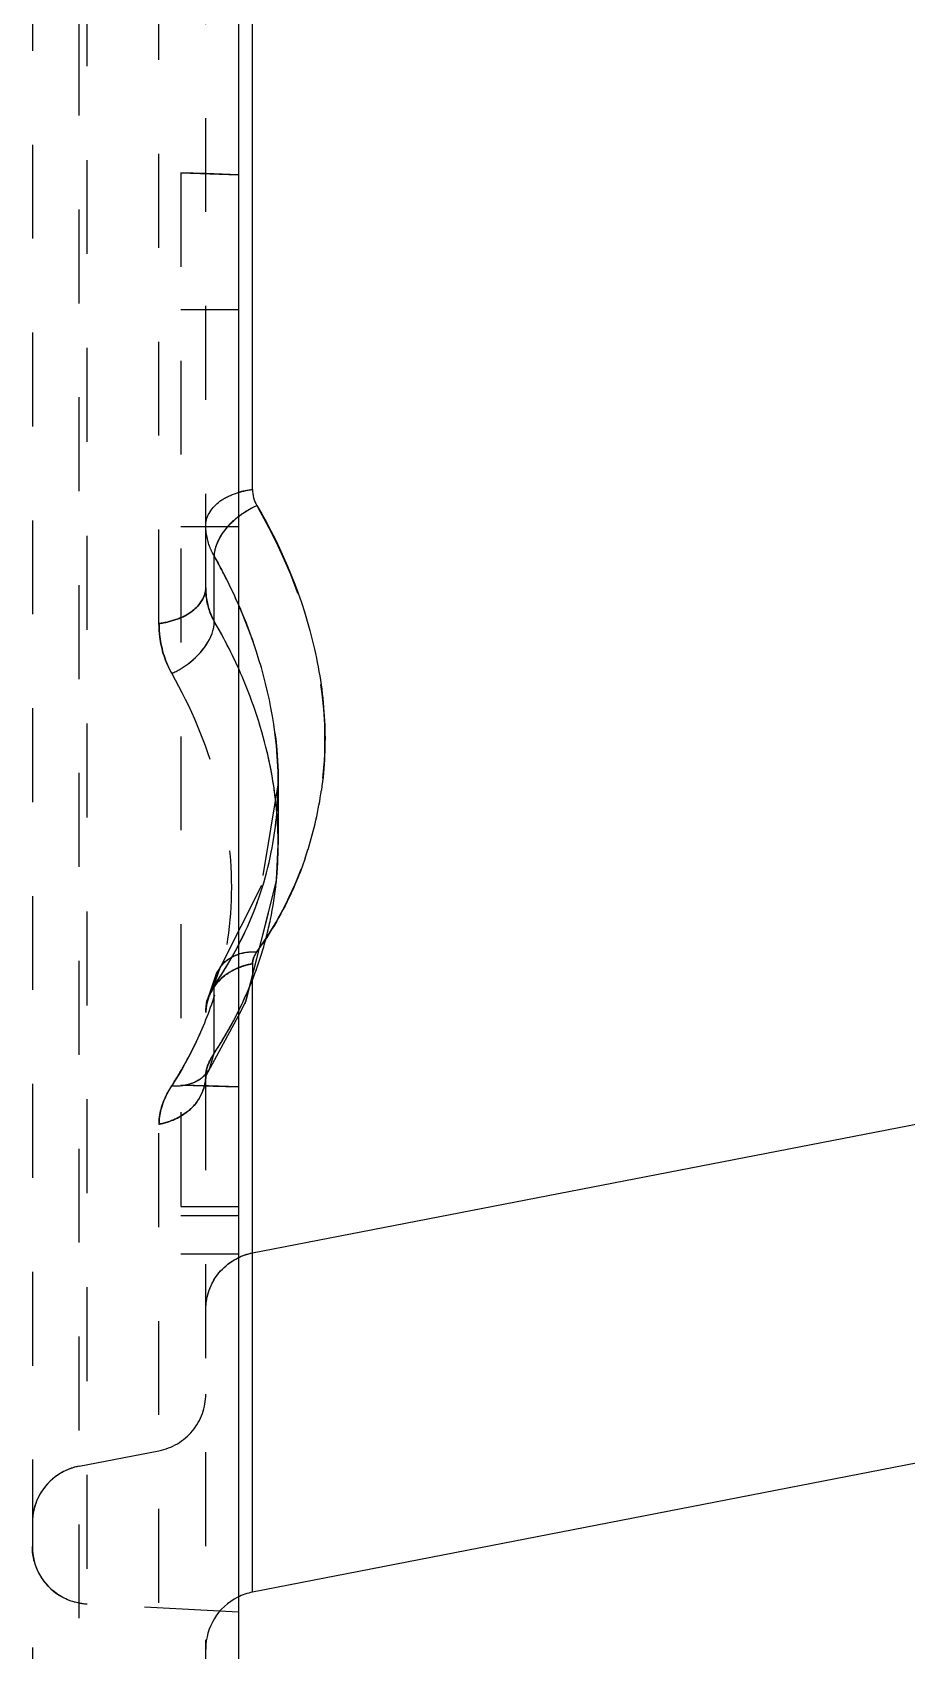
# Model space of a CAD drawing. Header units: millimetres. Extents: x 309 to 11345, y -1340 to 1318.
# Drawn here: x 10456.39 to 10471.6, y -649.45 to -621.3 of the extents above; entities that cross this region are included whole.
import ezdxf

# ---------------------------------------------------------------- set-up
doc = ezdxf.new("R2010")
doc.units = ezdxf.units.MM
doc.header["$LTSCALE"] = 16.335
doc.linetypes.add('HIDDEN', pattern=[0.2, 0.1, -0.1])
doc.layers.get('0').update_dxf_attribs({"linetype": 'CONTINUOUS'})
doc.layers.add('DEFAULT_2', color=8, linetype='HIDDEN')

msp = doc.modelspace()

# ---------------------------------------------------------------- linework, layer by layer
at = {"color": 7, "linetype": 'Continuous'}
for p, q in [((10460.219, -629.255), (10460.219, -374.725)), ((10459.972, -577.52), (10459.972, -661.99)), ((10460.665, -634.347), (10460.665, -635.427)), ((10460.636, -636.064), (10460.665, -635.433)), ((10460.11, -638.151), (10460.636, -636.064)), ((10460.219, -648.434), (10460.219, -637.717)), ((10459.972, -638.407), (10460.11, -638.151)), ((10460.219, -642.532), (10482.11, -638.289)), ((10482.11, -644.179), (10460.219, -648.434))]:
    msp.add_line(p, q, dxfattribs=at)
for centre, radius, start, end in [((10460.395, -630.69), 1.446, 96.9583, 107.4215), ((10455.01, -633.575), 6.472, 342.5436, 351.9137), ((10454.883, -633.538), 6.604, 341.1844, 342.5673), ((10460.411, -649.421), 1.006, 101, 116.5809)]:
    msp.add_arc(centre, radius, start, end, dxfattribs=at)
for points in [[(10460.219, -629.255), (10460.219, -629.351), (10460.245, -629.45), (10460.294, -629.533)], [(10459.961, -642.62), (10460.042, -642.579), (10460.13, -642.549), (10460.219, -642.532)]]:
    msp.add_open_spline(points, degree=3, dxfattribs=at)
for points, knots in [([(10459.965, -629.733), (10459.991, -629.712), (10460.095, -629.636), (10460.207, -629.572), (10460.293, -629.533)], [0, 0, 0, 0, 0.260278, 1, 1, 1, 1]), ([(10460.294, -629.533), (10460.753, -630.305), (10461.257, -631.551), (10461.51, -633.258), (10461.474, -634.086), (10461.417, -634.485)], [0, 0, 0, 0, 0.52223, 0.765494, 1, 1, 1, 1]), ([(10460.665, -634.346), (10460.665, -634.105), (10460.608, -633.098), (10460.333, -632.11), (10460.037, -631.404)], [0, 0, 0, 0, 0.239966, 1, 1, 1, 1]), ([(10460.584, -634.385), (10460.559, -634.228), (10460.438, -633.587), (10460.232, -632.963), (10460.037, -632.51)], [0, 0, 0, 0, 0.244144, 1, 1, 1, 1]), ([(10460.665, -635.427), (10460.665, -635.166), (10460.644, -634.817), (10460.597, -634.472), (10460.584, -634.385)], [0, 0, 0, 0, 0.747447, 1, 1, 1, 1]), ([(10461.134, -635.668), (10461.089, -635.8), (10460.89, -636.328), (10460.619, -636.828), (10460.377, -637.177)], [0, 0, 0, 0, 0.247105, 1, 1, 1, 1])]:
    msp.add_open_spline(points, degree=3, knots=knots, dxfattribs=at)
at = {"layer": 'DEFAULT_2', "color": 8, "linetype": 'HIDDEN'}
for p, q in [((10456.389, -577.52), (10456.389, -653.557)), ((10457.203, -652.154), (10457.203, -577.52)), ((10457.342, -654.562), (10457.342, -577.52)), ((10458.592, -631.585), (10458.592, -577.52)), ((10459.406, -630.963), (10459.406, -577.52)), ((10458.972, -623.748), (10459.972, -623.782)), ((10458.972, -623.748), (10458.972, -642.554)), ((10459.406, -623.762), (10458.972, -623.748)), ((10459.972, -623.782), (10459.406, -623.762)), ((10459.972, -626.13), (10458.972, -626.13)), ((10459.972, -629.907), (10458.972, -629.907)), ((10459.554, -631.551), (10459.554, -630.418)), ((10460.665, -634.359), (10460.361, -636.179)), ((10460.665, -634.344), (10460.665, -634.357)), ((10460.374, -636.141), (10459.654, -637.57)), ((10459.554, -637.877), (10459.654, -637.571)), ((10459.654, -637.57), (10459.655, -637.568)), ((10460.219, -637.502), (10460.219, -637.717)), ((10459.554, -639.057), (10459.554, -637.877)), ((10459.406, -650.897), (10459.406, -638.348)), ((10459.412, -639.445), (10459.972, -638.407)), ((10459.462, -639.352), (10459.554, -639.057)), ((10459.406, -639.45), (10459.43, -639.406)), ((10459.43, -639.406), (10459.46, -639.356)), ((10459.461, -639.354), (10459.462, -639.353)), ((10458.972, -639.613), (10459.4, -639.627)), ((10459.453, -639.629), (10458.972, -639.613)), ((10459.4, -639.627), (10459.535, -639.632)), ((10459.405, -639.462), (10459.412, -639.445)), ((10459.406, -639.448), (10459.405, -639.462)), ((10459.972, -639.646), (10459.453, -639.629)), ((10459.535, -639.632), (10459.972, -639.646)), ((10458.592, -651.884), (10458.592, -640.292)), ((10459.972, -641.733), (10458.972, -641.733)), ((10459.972, -641.89), (10458.972, -641.89)), ((10459.972, -642.555), (10458.972, -642.555)), ((10457.203, -646.241), (10458.592, -645.972)), ((10459.972, -648.779), (10457.342, -648.642))]:
    msp.add_line(p, q, dxfattribs=at)
for points in [[(10460.088, -638.203), (10460.632, -636.103), (10460.634, -636.073)], [(10459.655, -637.568), (10459.42, -638.16), (10459.406, -638.349)], [(10459.655, -637.569), (10459.595, -637.664), (10459.415, -638.191), (10459.406, -638.349)]]:
    msp.add_lwpolyline(points, dxfattribs=at)
for centre, radius, start, end in [((10460.881, -630.89), 1.476, 128.3613, 131.0989), ((10450.963, -635.244), 9.854, 26.659, 29.3315), ((10451.394, -635.03), 9.373, 22.7587, 26.6691), ((10451.824, -636.045), 8.942, 23.2854, 30.1711), ((10454.458, -634.352), 6.207, 348.7351, 359.9237), ((10454.217, -635.429), 6.448, 348.341, 0.0138), ((10454.565, -634.36), 6.101, 334.9309, 348.6076), ((10454.286, -635.437), 6.378, 342.8529, 348.2897), ((10454.327, -634.245), 6.365, 328.1536, 334.9057), ((10455.434, -633.757), 6.011, 323.942, 325.3212), ((10454.211, -635.414), 6.457, 340.2118, 342.8504), ((10454.105, -634.11), 6.625, 325.3394, 328.1722), ((10454.11, -635.377), 6.564, 338.1507, 340.2126), ((10453.965, -635.318), 6.721, 334.6388, 338.1437), ((10453.76, -635.221), 6.948, 331.3389, 334.6376), ((10453.473, -635.062), 7.276, 326.6927, 331.325), ((10453.067, -635.907), 6.845, 327.7715, 330.6045), ((10453.166, -635.963), 6.731, 330.6112, 331.1789), ((10453.191, -635.977), 6.702, 331.179, 331.5456), ((10458.995, -639.051), 0.554, 316.5483, 326.6673), ((10452.961, -635.841), 6.97, 327.1186, 327.7777), ((10458.6, -639.426), 0.808, 338.6766, 345.3185), ((10457.391, -647.226), 1.002, 127.2208, 179.9782), ((10457.391, -647.64), 1.002, 180.0283, 238.1149), ((10460.411, -649.421), 1.006, 116.5809, 180)]:
    msp.add_arc(centre, radius, start, end, dxfattribs=at)
for points, knots in [([(10459.406, -629.873), (10459.406, -629.712), (10459.591, -629.463), (10459.919, -629.314), (10460.118, -629.267), (10460.219, -629.255)], [0, 0, 0, 0, 0.442394, 0.718846, 1, 1, 1, 1]), ([(10459.554, -630.418), (10459.556, -630.336), (10459.663, -629.945), (10460.008, -629.661), (10460.293, -629.533)], [0, 0, 0, 0, 0.207114, 1, 1, 1, 1]), ([(10460.294, -637.295), (10460.679, -636.765), (10461.272, -635.571), (10461.702, -632.845), (10461.002, -630.757), (10460.293, -629.533)], [0, 0, 0, 0, 0.24086, 0.480067, 1, 1, 1, 1]), ([(10459.554, -630.418), (10459.555, -630.364), (10459.605, -630.118), (10459.765, -629.906), (10459.911, -629.778)], [0, 0, 0, 0, 0.217719, 1, 1, 1, 1]), ([(10459.554, -630.418), (10459.53, -630.376), (10459.445, -630.206), (10459.406, -630.014), (10459.406, -629.873)], [0, 0, 0, 0, 0.254474, 1, 1, 1, 1]), ([(10459.554, -630.418), (10459.732, -630.736), (10460.338, -631.963), (10460.665, -633.343), (10460.665, -634.347)], [0, 0, 0, 0, 0.266518, 1, 1, 1, 1]), ([(10458.592, -631.586), (10458.699, -631.573), (10458.905, -631.522), (10459.233, -631.366), (10459.406, -631.118), (10459.406, -630.963)], [0, 0, 0, 0, 0.295393, 0.575226, 1, 1, 1, 1]), ([(10459.406, -630.963), (10459.406, -631.118), (10459.233, -631.366), (10458.905, -631.522), (10458.699, -631.573), (10458.592, -631.586)], [0, 0, 0, 0, 0.424774, 0.704607, 1, 1, 1, 1]), ([(10459.554, -631.551), (10459.529, -631.508), (10459.441, -631.324), (10459.406, -631.117), (10459.406, -630.963)], [0, 0, 0, 0, 0.244243, 1, 1, 1, 1]), ([(10459.406, -630.963), (10459.406, -631.016), (10459.417, -631.219), (10459.479, -631.42), (10459.554, -631.551)], [0, 0, 0, 0, 0.259674, 1, 1, 1, 1]), ([(10458.814, -632.454), (10458.914, -632.409), (10459.253, -632.211), (10459.55, -631.839), (10459.554, -631.551)], [0, 0, 0, 0, 0.275109, 1, 1, 1, 1]), ([(10458.814, -632.454), (10458.915, -632.409), (10459.254, -632.21), (10459.55, -631.839), (10459.554, -631.551)], [0, 0, 0, 0, 0.277004, 1, 1, 1, 1]), ([(10460.665, -635.423), (10460.665, -634.768), (10460.458, -633.409), (10459.905, -632.156), (10459.554, -631.551)], [0, 0, 0, 0, 0.483259, 1, 1, 1, 1]), ([(10458.592, -631.585), (10458.592, -631.662), (10458.609, -631.963), (10458.705, -632.259), (10458.815, -632.455)], [0, 0, 0, 0, 0.255152, 1, 1, 1, 1]), ([(10458.814, -632.454), (10458.705, -632.259), (10458.609, -631.963), (10458.592, -631.663), (10458.592, -631.586)], [0, 0, 0, 0, 0.744864, 1, 1, 1, 1]), ([(10458.814, -632.455), (10459.142, -633.039), (10459.657, -634.245), (10459.942, -636.148), (10459.673, -637.997), (10459.145, -639.112), (10458.814, -639.625)], [0, 0, 0, 0, 0.266833, 0.516618, 0.75677, 1, 1, 1, 1]), ([(10459.554, -637.877), (10459.908, -637.365), (10460.475, -636.233), (10460.664, -634.98), (10460.665, -634.359)], [0, 0, 0, 0, 0.500389, 1, 1, 1, 1]), ([(10459.554, -639.057), (10459.908, -638.519), (10460.474, -637.351), (10460.664, -636.065), (10460.665, -635.432)], [0, 0, 0, 0, 0.504485, 1, 1, 1, 1]), ([(10459.657, -637.569), (10459.723, -637.471), (10459.927, -637.317), (10460.173, -637.289), (10460.293, -637.295)], [0, 0, 0, 0, 0.49432, 1, 1, 1, 1]), ([(10459.659, -637.565), (10459.676, -637.539), (10459.757, -637.439), (10459.874, -637.371), (10459.967, -637.339)], [0, 0, 0, 0, 0.243392, 1, 1, 1, 1]), ([(10460.219, -637.502), (10460.219, -637.485), (10460.227, -637.411), (10460.261, -637.342), (10460.294, -637.295)], [0, 0, 0, 0, 0.228386, 1, 1, 1, 1]), ([(10460.294, -637.295), (10460.282, -637.312), (10460.243, -637.375), (10460.219, -637.449), (10460.219, -637.502)], [0, 0, 0, 0, 0.278125, 1, 1, 1, 1]), ([(10460.219, -637.502), (10460.012, -637.537), (10459.604, -637.718), (10459.406, -638.142), (10459.406, -638.348)], [0, 0, 0, 0, 0.506112, 1, 1, 1, 1]), ([(10459.406, -638.348), (10459.406, -638.217), (10459.486, -637.946), (10459.679, -637.744), (10459.794, -637.668)], [0, 0, 0, 0, 0.486989, 1, 1, 1, 1]), ([(10459.961, -637.579), (10460.023, -637.552), (10460.11, -637.523), (10460.198, -637.506), (10460.219, -637.502)], [0, 0, 0, 0, 0.758999, 1, 1, 1, 1]), ([(10459.406, -638.348), (10459.406, -638.308), (10459.419, -638.143), (10459.486, -637.984), (10459.554, -637.877)], [0, 0, 0, 0, 0.237787, 1, 1, 1, 1]), ([(10459.084, -639.17), (10459.133, -639.08), (10459.319, -638.716), (10459.471, -638.335), (10459.563, -638.044)], [0, 0, 0, 0, 0.252412, 1, 1, 1, 1]), ([(10459.554, -639.057), (10459.53, -639.091), (10459.456, -639.21), (10459.406, -639.35), (10459.406, -639.45)], [0, 0, 0, 0, 0.289936, 1, 1, 1, 1]), ([(10458.814, -639.625), (10458.941, -639.633), (10459.19, -639.605), (10459.397, -639.45), (10459.46, -639.353)], [0, 0, 0, 0, 0.523794, 1, 1, 1, 1]), ([(10459.406, -639.448), (10459.406, -639.428), (10459.413, -639.34), (10459.443, -639.254), (10459.473, -639.193)], [0, 0, 0, 0, 0.227895, 1, 1, 1, 1]), ([(10459.406, -639.45), (10459.406, -639.648), (10459.263, -639.965), (10458.914, -640.202), (10458.701, -640.274), (10458.592, -640.292)], [0, 0, 0, 0, 0.471708, 0.73677, 1, 1, 1, 1]), ([(10458.814, -639.625), (10458.779, -639.68), (10458.661, -639.884), (10458.592, -640.121), (10458.592, -640.292)], [0, 0, 0, 0, 0.2778, 1, 1, 1, 1]), ([(10458.592, -640.292), (10458.592, -640.238), (10458.613, -640.002), (10458.715, -639.778), (10458.814, -639.625)], [0, 0, 0, 0, 0.227607, 1, 1, 1, 1]), ([(10459.004, -640.134), (10459.044, -640.109), (10459.192, -640.002), (10459.304, -639.845), (10459.353, -639.719)], [0, 0, 0, 0, 0.261301, 1, 1, 1, 1]), ([(10458.592, -640.292), (10458.628, -640.286), (10458.772, -640.254), (10458.909, -640.194), (10459.004, -640.134)], [0, 0, 0, 0, 0.243827, 1, 1, 1, 1]), ([(10459.406, -643.516), (10459.406, -643.29), (10459.57, -642.823), (10459.997, -642.575), (10460.219, -642.532)], [0, 0, 0, 0, 0.49954, 1, 1, 1, 1]), ([(10458.592, -645.972), (10458.814, -645.929), (10459.242, -645.681), (10459.406, -645.214), (10459.406, -644.988)], [0, 0, 0, 0, 0.50046, 1, 1, 1, 1]), ([(10457.203, -646.241), (10456.981, -646.284), (10456.553, -646.533), (10456.389, -646.999), (10456.389, -647.225)], [0, 0, 0, 0, 0.50046, 1, 1, 1, 1]), ([(10457.342, -648.642), (10457.094, -648.629), (10456.59, -648.404), (10456.389, -647.888), (10456.389, -647.641)], [0, 0, 0, 0, 0.500506, 1, 1, 1, 1])]:
    msp.add_open_spline(points, degree=3, knots=knots, dxfattribs=at)
for points in [[(10459.967, -637.339), (10460.071, -637.304), (10460.184, -637.289), (10460.293, -637.295)], [(10459.794, -637.668), (10459.846, -637.634), (10459.903, -637.604), (10459.961, -637.579)], [(10459.473, -639.193), (10459.496, -639.146), (10459.524, -639.101), (10459.554, -639.057)], [(10459.182, -639.573), (10459.262, -639.542), (10459.338, -639.494), (10459.398, -639.432)], [(10458.814, -639.625), (10458.938, -639.633), (10459.066, -639.617), (10459.182, -639.573)], [(10459.382, -639.63), (10459.397, -639.572), (10459.406, -639.511), (10459.406, -639.45)], [(10459.51, -643.071), (10459.604, -642.881), (10459.771, -642.715), (10459.961, -642.62)], [(10459.406, -643.516), (10459.406, -643.364), (10459.443, -643.208), (10459.51, -643.071)], [(10457.203, -646.241), (10457.053, -646.27), (10456.907, -646.336), (10456.785, -646.428)], [(10457.342, -648.642), (10457.175, -648.633), (10457.005, -648.579), (10456.862, -648.491)]]:
    msp.add_open_spline(points, degree=3, dxfattribs=at)

doc.saveas('drawing.dxf')
